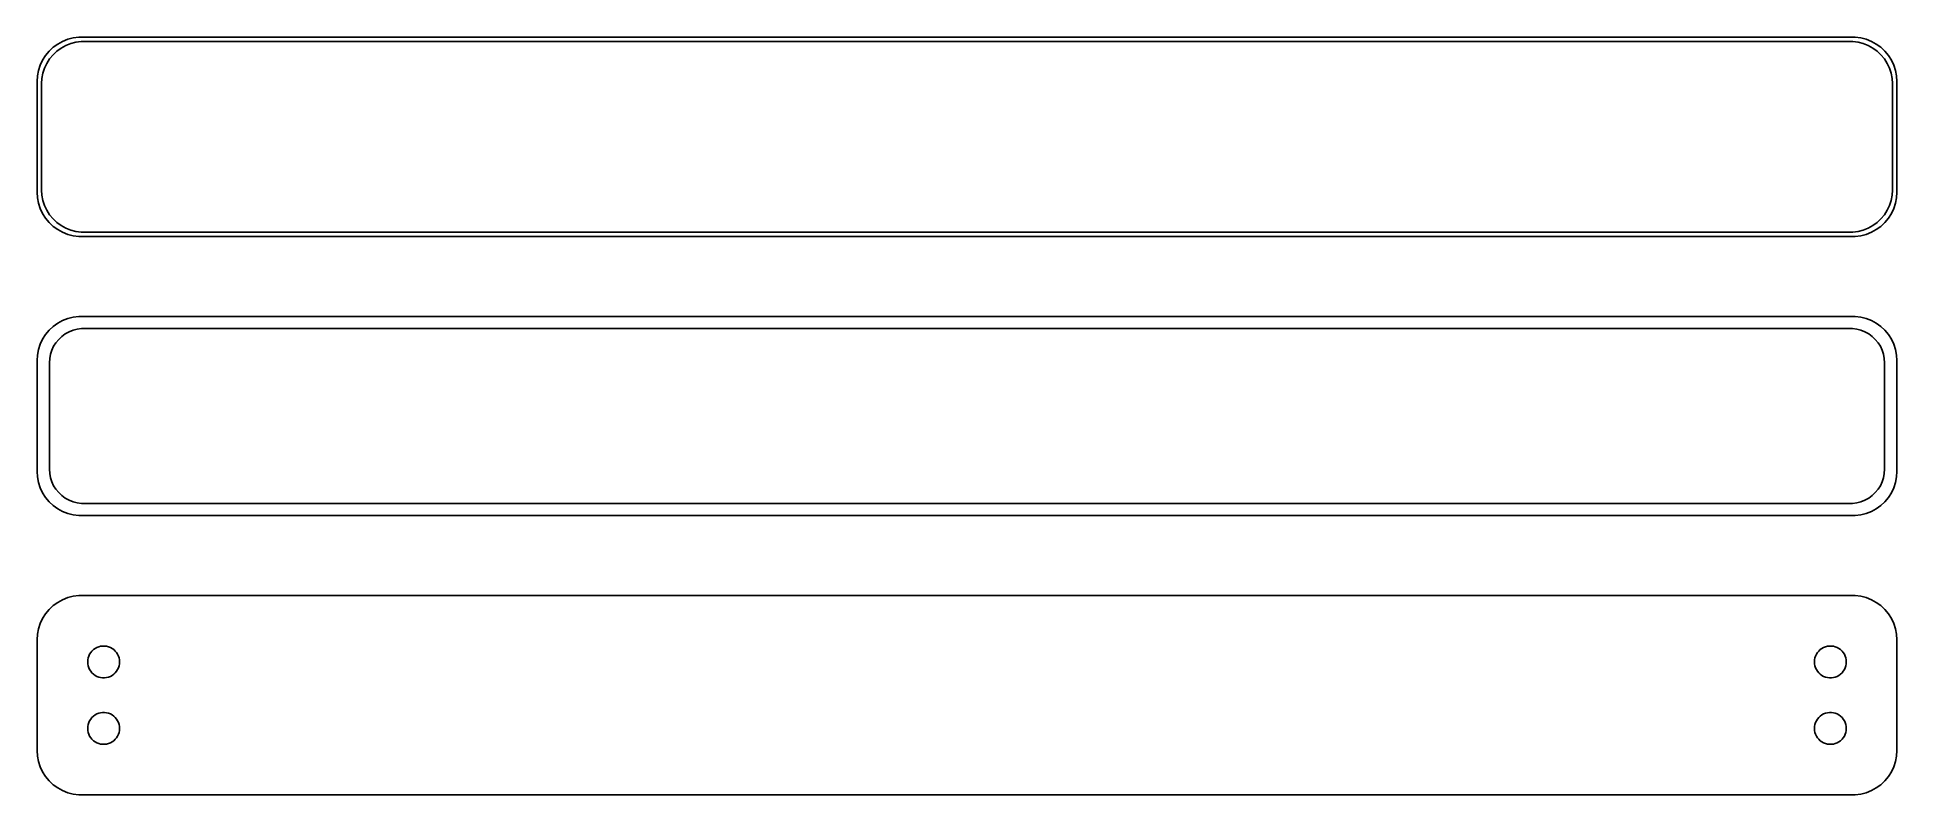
# Model space of a CAD drawing. Header units: metres. Extents: x -105 to 105, y 52 to 137.
import ezdxf

# ---------------------------------------------------------------- set-up
doc = ezdxf.new("R2010")
doc.units = ezdxf.units.M

msp = doc.modelspace()

# ---------------------------------------------------------------- linework, layer by layer
for p, q in [((-102.129, 136.774), (-102.679, 136.472)), ((-101.545, 137.005), (-102.129, 136.774)), ((-101.772, 136.298), (-101.218, 136.518)), ((-100.937, 137.161), (-101.545, 137.005)), ((-101.218, 136.518), (-100.64, 136.666)), ((-100.314, 137.24), (-100.937, 137.161)), ((-100.64, 136.666), (-100.048, 136.741)), ((100.314, 137.24), (-100.314, 137.24)), ((-100.048, 136.741), (100.048, 136.741)), ((100.048, 136.741), (100.64, 136.666)), ((100.937, 137.161), (100.314, 137.24)), ((100.64, 136.666), (101.218, 136.518)), ((101.545, 137.005), (100.937, 137.161)), ((101.218, 136.518), (101.772, 136.298)), ((102.129, 136.774), (101.545, 137.005)), ((102.679, 136.472), (102.129, 136.774)), ((-104.382, 134.659), (-104.649, 134.091)), ((-104.045, 135.189), (-104.382, 134.659)), ((-103.645, 135.673), (-104.045, 135.189)), ((-103.912, 134.288), (-103.593, 134.792)), ((-103.187, 136.103), (-103.645, 135.673)), ((-103.593, 134.792), (-103.213, 135.252)), ((-103.213, 135.252), (-102.778, 135.66)), ((-102.679, 136.472), (-103.187, 136.103)), ((-102.778, 135.66), (-102.295, 136.011)), ((-102.295, 136.011), (-101.772, 136.298)), ((101.772, 136.298), (102.295, 136.011)), ((102.295, 136.011), (102.778, 135.66)), ((103.187, 136.103), (102.679, 136.472)), ((102.778, 135.66), (103.213, 135.252)), ((103.645, 135.673), (103.187, 136.103)), ((103.213, 135.252), (103.593, 134.792)), ((103.593, 134.792), (103.912, 134.288)), ((104.045, 135.189), (103.645, 135.673)), ((104.382, 134.659), (104.045, 135.189)), ((104.649, 134.091), (104.382, 134.659)), ((-104.961, 132.877), (-105, 132.25)), ((-104.843, 133.493), (-104.961, 132.877)), ((-104.649, 134.091), (-104.843, 133.493)), ((-104.5, 132), (-104.463, 132.595)), ((-104.463, 132.595), (-104.351, 133.181)), ((-104.351, 133.181), (-104.166, 133.749)), ((-104.166, 133.749), (-103.912, 134.288)), ((103.912, 134.288), (104.166, 133.749)), ((104.166, 133.749), (104.351, 133.181)), ((104.351, 133.181), (104.463, 132.595)), ((104.463, 132.595), (104.5, 132)), ((104.843, 133.493), (104.649, 134.091)), ((104.961, 132.877), (104.843, 133.493)), ((105, 132.25), (104.961, 132.877)), ((-105, 132.25), (-105, 119.75)), ((-104.5, 120), (-104.5, 132)), ((104.5, 132), (104.5, 120)), ((105, 119.75), (105, 132.25)), ((-105, 119.75), (-104.961, 119.123)), ((-104.463, 119.405), (-104.5, 120)), ((104.5, 120), (104.463, 119.405)), ((104.961, 119.123), (105, 119.75)), ((-104.961, 119.123), (-104.843, 118.507)), ((-104.843, 118.507), (-104.649, 117.909)), ((-104.649, 117.909), (-104.382, 117.341)), ((-104.351, 118.819), (-104.463, 119.405)), ((-104.166, 118.251), (-104.351, 118.819)), ((-103.912, 117.712), (-104.166, 118.251)), ((-103.593, 117.208), (-103.912, 117.712)), ((103.912, 117.712), (103.593, 117.208)), ((104.166, 118.251), (103.912, 117.712)), ((104.351, 118.819), (104.166, 118.251)), ((104.463, 119.405), (104.351, 118.819)), ((104.382, 117.341), (104.649, 117.909)), ((104.649, 117.909), (104.843, 118.507)), ((104.843, 118.507), (104.961, 119.123)), ((-104.382, 117.341), (-104.045, 116.811)), ((-104.045, 116.811), (-103.645, 116.327)), ((-103.645, 116.327), (-103.187, 115.897)), ((-103.213, 116.748), (-103.593, 117.208)), ((-102.778, 116.34), (-103.213, 116.748)), ((-103.187, 115.897), (-102.679, 115.528)), ((-102.295, 115.989), (-102.778, 116.34)), ((-102.679, 115.528), (-102.129, 115.226)), ((-101.772, 115.702), (-102.295, 115.989)), ((-101.218, 115.482), (-101.772, 115.702)), ((101.772, 115.702), (101.218, 115.482)), ((102.295, 115.989), (101.772, 115.702)), ((102.129, 115.226), (102.679, 115.528)), ((102.778, 116.34), (102.295, 115.989)), ((102.679, 115.528), (103.187, 115.897)), ((103.213, 116.748), (102.778, 116.34)), ((103.187, 115.897), (103.645, 116.327)), ((103.593, 117.208), (103.213, 116.748)), ((103.645, 116.327), (104.045, 116.811)), ((104.045, 116.811), (104.382, 117.341)), ((-102.129, 115.226), (-101.545, 114.995)), ((-101.545, 114.995), (-100.937, 114.839)), ((-100.64, 115.334), (-101.218, 115.482)), ((-100.937, 114.839), (-100.314, 114.76)), ((-100.048, 115.259), (-100.64, 115.334)), ((-100.314, 114.76), (100.314, 114.76)), ((100.048, 115.259), (-100.048, 115.259)), ((100.64, 115.334), (100.048, 115.259)), ((100.314, 114.76), (100.937, 114.839)), ((101.218, 115.482), (100.64, 115.334)), ((100.937, 114.839), (101.545, 114.995)), ((101.545, 114.995), (102.129, 115.226)), ((-102.129, 105.274), (-102.679, 104.972)), ((-101.545, 105.505), (-102.129, 105.274)), ((-100.937, 105.661), (-101.545, 105.505)), ((-100.314, 105.74), (-100.937, 105.661)), ((100.314, 105.74), (-100.314, 105.74)), ((100.937, 105.661), (100.314, 105.74)), ((101.545, 105.505), (100.937, 105.661)), ((102.129, 105.274), (101.545, 105.505)), ((102.679, 104.972), (102.129, 105.274)), ((-104.382, 103.159), (-104.649, 102.591)), ((-104.045, 103.689), (-104.382, 103.159)), ((-103.645, 104.173), (-104.045, 103.689)), ((-103.187, 104.603), (-103.645, 104.173)), ((-102.679, 104.972), (-103.187, 104.603)), ((-102.88, 102.774), (-102.571, 103.149)), ((-102.571, 103.149), (-102.216, 103.481)), ((-102.216, 103.481), (-101.823, 103.767)), ((-101.823, 103.767), (-101.398, 104.001)), ((-101.398, 104.001), (-100.946, 104.18)), ((-100.946, 104.18), (-100.475, 104.301)), ((-100.475, 104.301), (-99.993, 104.362)), ((-99.993, 104.362), (99.993, 104.362)), ((99.993, 104.362), (100.475, 104.301)), ((100.475, 104.301), (100.946, 104.18)), ((100.946, 104.18), (101.398, 104.001)), ((101.398, 104.001), (101.823, 103.767)), ((101.823, 103.767), (102.216, 103.481)), ((102.216, 103.481), (102.571, 103.149)), ((102.571, 103.149), (102.88, 102.774)), ((103.187, 104.603), (102.679, 104.972)), ((103.645, 104.173), (103.187, 104.603)), ((104.045, 103.689), (103.645, 104.173)), ((104.382, 103.159), (104.045, 103.689)), ((104.649, 102.591), (104.382, 103.159)), ((-104.961, 101.377), (-105, 100.75)), ((-104.843, 101.993), (-104.961, 101.377)), ((-104.649, 102.591), (-104.843, 101.993)), ((-103.619, 100.5), (-103.589, 100.985)), ((-103.589, 100.985), (-103.498, 101.462)), ((-103.498, 101.462), (-103.348, 101.924)), ((-103.348, 101.924), (-103.141, 102.364)), ((-103.141, 102.364), (-102.88, 102.774)), ((102.88, 102.774), (103.141, 102.364)), ((103.141, 102.364), (103.348, 101.924)), ((103.348, 101.924), (103.498, 101.462)), ((103.498, 101.462), (103.589, 100.985)), ((103.589, 100.985), (103.619, 100.5)), ((104.843, 101.993), (104.649, 102.591)), ((104.961, 101.377), (104.843, 101.993)), ((105, 100.75), (104.961, 101.377)), ((-105, 100.75), (-105, 88.25)), ((-103.619, 88.5), (-103.619, 100.5)), ((103.619, 100.5), (103.619, 88.5)), ((105, 88.25), (105, 100.75)), ((-105, 88.25), (-104.961, 87.6233)), ((-103.589, 88.015), (-103.619, 88.5)), ((103.619, 88.5), (103.589, 88.015)), ((104.961, 87.6233), (105, 88.25)), ((-104.961, 87.6233), (-104.843, 87.0066)), ((-104.843, 87.0066), (-104.649, 86.4094)), ((-104.649, 86.4094), (-104.382, 85.8412)), ((-103.498, 87.5377), (-103.589, 88.015)), ((-103.348, 87.0756), (-103.498, 87.5377)), ((-103.141, 86.6359), (-103.348, 87.0756)), ((-102.88, 86.2256), (-103.141, 86.6359)), ((-102.571, 85.8512), (-102.88, 86.2256)), ((102.88, 86.2256), (102.571, 85.8512)), ((103.141, 86.6359), (102.88, 86.2256)), ((103.348, 87.0756), (103.141, 86.6359)), ((103.498, 87.5377), (103.348, 87.0756)), ((103.589, 88.015), (103.498, 87.5377)), ((104.382, 85.8412), (104.649, 86.4094)), ((104.649, 86.4094), (104.843, 87.0066)), ((104.843, 87.0066), (104.961, 87.6233)), ((-104.382, 85.8412), (-104.045, 85.3111)), ((-104.045, 85.3111), (-103.645, 84.8273)), ((-103.645, 84.8273), (-103.187, 84.3974)), ((-103.187, 84.3974), (-102.679, 84.0284)), ((-102.679, 84.0284), (-102.129, 83.7259)), ((-102.216, 85.5185), (-102.571, 85.8512)), ((-101.823, 85.2329), (-102.216, 85.5185)), ((-101.398, 84.9988), (-101.823, 85.2329)), ((-100.946, 84.8199), (-101.398, 84.9988)), ((-100.475, 84.6991), (-100.946, 84.8199)), ((-99.993, 84.6382), (-100.475, 84.6991)), ((99.993, 84.6382), (-99.993, 84.6382)), ((100.475, 84.6991), (99.993, 84.6382)), ((100.946, 84.8199), (100.475, 84.6991)), ((101.398, 84.9988), (100.946, 84.8199)), ((101.823, 85.2329), (101.398, 84.9988)), ((102.216, 85.5185), (101.823, 85.2329)), ((102.129, 83.7259), (102.679, 84.0284)), ((102.571, 85.8512), (102.216, 85.5185)), ((102.679, 84.0284), (103.187, 84.3974)), ((103.187, 84.3974), (103.645, 84.8273)), ((103.645, 84.8273), (104.045, 85.3111)), ((104.045, 85.3111), (104.382, 85.8412)), ((-102.129, 83.7259), (-101.545, 83.4947)), ((-101.545, 83.4947), (-100.937, 83.3386)), ((-100.937, 83.3386), (-100.314, 83.2599)), ((-100.314, 83.2599), (100.314, 83.2599)), ((100.314, 83.2599), (100.937, 83.3386)), ((100.937, 83.3386), (101.545, 83.4947)), ((101.545, 83.4947), (102.129, 83.7259)), ((-102.129, 73.7741), (-102.679, 73.4716)), ((-101.545, 74.0053), (-102.129, 73.7741)), ((-100.937, 74.1614), (-101.545, 74.0053)), ((-100.314, 74.2401), (-100.937, 74.1614)), ((100.314, 74.2401), (-100.314, 74.2401)), ((100.937, 74.1614), (100.314, 74.2401)), ((101.545, 74.0053), (100.937, 74.1614)), ((102.129, 73.7741), (101.545, 74.0053)), ((102.679, 73.4716), (102.129, 73.7741)), ((-104.382, 71.6588), (-104.649, 71.0906)), ((-104.045, 72.1889), (-104.382, 71.6588)), ((-103.645, 72.6727), (-104.045, 72.1889)), ((-103.187, 73.1026), (-103.645, 72.6727)), ((-102.679, 73.4716), (-103.187, 73.1026)), ((103.187, 73.1026), (102.679, 73.4716)), ((103.645, 72.6727), (103.187, 73.1026)), ((104.045, 72.1889), (103.645, 72.6727)), ((104.382, 71.6588), (104.045, 72.1889)), ((104.649, 71.0906), (104.382, 71.6588)), ((-104.961, 69.8767), (-105, 69.25)), ((-104.843, 70.4934), (-104.961, 69.8767)), ((-104.649, 71.0906), (-104.843, 70.4934)), ((104.843, 70.4934), (104.649, 71.0906)), ((104.961, 69.8767), (104.843, 70.4934)), ((105, 69.25), (104.961, 69.8767)), ((-105, 69.25), (-105, 56.75)), ((-99.2434, 67.1976), (-99.1736, 67.4126)), ((-99.1736, 67.4126), (-99.0773, 67.6171)), ((-99.0773, 67.6171), (-98.9562, 67.808)), ((-98.9562, 67.808), (-98.8121, 67.9822)), ((-98.8121, 67.9822), (-98.6474, 68.1369)), ((-98.6474, 68.1369), (-98.4645, 68.2698)), ((-98.4645, 68.2698), (-98.2664, 68.3787)), ((-98.2664, 68.3787), (-98.0562, 68.4619)), ((-98.0562, 68.4619), (-97.8373, 68.5181)), ((-97.8373, 68.5181), (-97.613, 68.5464)), ((-97.613, 68.5464), (-97.387, 68.5464)), ((-97.387, 68.5464), (-97.1627, 68.5181)), ((-97.1627, 68.5181), (-96.9438, 68.4619)), ((-96.9438, 68.4619), (-96.7336, 68.3787)), ((-96.7336, 68.3787), (-96.5355, 68.2698)), ((-96.5355, 68.2698), (-96.3526, 68.1369)), ((-96.3526, 68.1369), (-96.1879, 67.9822)), ((-96.1879, 67.9822), (-96.0438, 67.808)), ((-96.0438, 67.808), (-95.9226, 67.6171)), ((-95.9226, 67.6171), (-95.8264, 67.4126)), ((-95.8264, 67.4126), (-95.7565, 67.1976)), ((95.7565, 67.1976), (95.8264, 67.4126)), ((95.8264, 67.4126), (95.9226, 67.6171)), ((95.9226, 67.6171), (96.0438, 67.808)), ((96.0438, 67.808), (96.1879, 67.9822)), ((96.1879, 67.9822), (96.3526, 68.1369)), ((96.3526, 68.1369), (96.5355, 68.2698)), ((96.5355, 68.2698), (96.7336, 68.3787)), ((96.7336, 68.3787), (96.9438, 68.4619)), ((96.9438, 68.4619), (97.1627, 68.5181)), ((97.1627, 68.5181), (97.387, 68.5464)), ((97.387, 68.5464), (97.613, 68.5464)), ((97.613, 68.5464), (97.8373, 68.5181)), ((97.8373, 68.5181), (98.0562, 68.4619)), ((98.0562, 68.4619), (98.2664, 68.3787)), ((98.2664, 68.3787), (98.4645, 68.2698)), ((98.4645, 68.2698), (98.6474, 68.1369)), ((98.6474, 68.1369), (98.8121, 67.9822)), ((98.8121, 67.9822), (98.9562, 67.808)), ((98.9562, 67.808), (99.0773, 67.6171)), ((99.0773, 67.6171), (99.1736, 67.4126)), ((99.1736, 67.4126), (99.2434, 67.1976)), ((105, 56.75), (105, 69.25)), ((-99.3, 66.75), (-99.2858, 66.9756)), ((-99.2858, 66.5244), (-99.3, 66.75)), ((-99.2858, 66.9756), (-99.2434, 67.1976)), ((-99.2434, 66.3024), (-99.2858, 66.5244)), ((-99.1736, 66.0874), (-99.2434, 66.3024)), ((-99.0773, 65.8828), (-99.1736, 66.0874)), ((-98.9562, 65.692), (-99.0773, 65.8828)), ((-98.8121, 65.5178), (-98.9562, 65.692)), ((-98.6474, 65.3631), (-98.8121, 65.5178)), ((-98.4645, 65.2302), (-98.6474, 65.3631)), ((-98.2664, 65.1213), (-98.4645, 65.2302)), ((-98.0562, 65.0381), (-98.2664, 65.1213)), ((-96.7336, 65.1213), (-96.9438, 65.0381)), ((-96.5355, 65.2302), (-96.7336, 65.1213)), ((-96.3526, 65.3631), (-96.5355, 65.2302)), ((-96.1879, 65.5178), (-96.3526, 65.3631)), ((-96.0438, 65.692), (-96.1879, 65.5178)), ((-95.9226, 65.8828), (-96.0438, 65.692)), ((-95.8264, 66.0874), (-95.9226, 65.8828)), ((-95.7565, 66.3024), (-95.8264, 66.0874)), ((-95.7565, 67.1976), (-95.7142, 66.9756)), ((-95.7142, 66.5244), (-95.7565, 66.3024)), ((-95.7142, 66.9756), (-95.7, 66.75)), ((-95.7, 66.75), (-95.7142, 66.5244)), ((95.7, 66.75), (95.7142, 66.9756)), ((95.7142, 66.5244), (95.7, 66.75)), ((95.7142, 66.9756), (95.7565, 67.1976)), ((95.7565, 66.3024), (95.7142, 66.5244)), ((95.8264, 66.0874), (95.7565, 66.3024)), ((95.9226, 65.8828), (95.8264, 66.0874)), ((96.0438, 65.692), (95.9226, 65.8828)), ((96.1879, 65.5178), (96.0438, 65.692)), ((96.3526, 65.3631), (96.1879, 65.5178)), ((96.5355, 65.2302), (96.3526, 65.3631)), ((96.7336, 65.1213), (96.5355, 65.2302)), ((96.9438, 65.0381), (96.7336, 65.1213)), ((98.2664, 65.1213), (98.0562, 65.0381)), ((98.4645, 65.2302), (98.2664, 65.1213)), ((98.6474, 65.3631), (98.4645, 65.2302)), ((98.8121, 65.5178), (98.6474, 65.3631)), ((98.9562, 65.692), (98.8121, 65.5178)), ((99.0773, 65.8828), (98.9562, 65.692)), ((99.1736, 66.0874), (99.0773, 65.8828)), ((99.2434, 66.3024), (99.1736, 66.0874)), ((99.2434, 67.1976), (99.2858, 66.9756)), ((99.2858, 66.5244), (99.2434, 66.3024)), ((99.2858, 66.9756), (99.3, 66.75)), ((99.3, 66.75), (99.2858, 66.5244)), ((-97.8373, 64.9819), (-98.0562, 65.0381)), ((-97.613, 64.9536), (-97.8373, 64.9819)), ((-97.387, 64.9536), (-97.613, 64.9536)), ((-97.1627, 64.9819), (-97.387, 64.9536)), ((-96.9438, 65.0381), (-97.1627, 64.9819)), ((97.1627, 64.9819), (96.9438, 65.0381)), ((97.387, 64.9536), (97.1627, 64.9819)), ((97.613, 64.9536), (97.387, 64.9536)), ((97.8373, 64.9819), (97.613, 64.9536)), ((98.0562, 65.0381), (97.8373, 64.9819)), ((-98.2664, 60.8787), (-98.0562, 60.9619)), ((-98.0562, 60.9619), (-97.8373, 61.0181)), ((-97.8373, 61.0181), (-97.613, 61.0464)), ((-97.613, 61.0464), (-97.387, 61.0464)), ((-97.387, 61.0464), (-97.1627, 61.0181)), ((-97.1627, 61.0181), (-96.9438, 60.9619)), ((-96.9438, 60.9619), (-96.7336, 60.8787)), ((96.7336, 60.8787), (96.9438, 60.9619)), ((96.9438, 60.9619), (97.1627, 61.0181)), ((97.1627, 61.0181), (97.387, 61.0464)), ((97.387, 61.0464), (97.613, 61.0464)), ((97.613, 61.0464), (97.8373, 61.0181)), ((97.8373, 61.0181), (98.0562, 60.9619)), ((98.0562, 60.9619), (98.2664, 60.8787)), ((-99.3, 59.25), (-99.2858, 59.4756)), ((-99.2858, 59.0244), (-99.3, 59.25)), ((-99.2858, 59.4756), (-99.2434, 59.6976)), ((-99.2434, 58.8024), (-99.2858, 59.0244)), ((-99.2434, 59.6976), (-99.1736, 59.9126)), ((-99.1736, 58.5874), (-99.2434, 58.8024)), ((-99.1736, 59.9126), (-99.0773, 60.1172)), ((-99.0773, 60.1172), (-98.9562, 60.308)), ((-98.9562, 60.308), (-98.8121, 60.4822)), ((-98.8121, 60.4822), (-98.6474, 60.6369)), ((-98.6474, 60.6369), (-98.4645, 60.7698)), ((-98.4645, 60.7698), (-98.2664, 60.8787)), ((-96.7336, 60.8787), (-96.5355, 60.7698)), ((-96.5355, 60.7698), (-96.3526, 60.6369)), ((-96.3526, 60.6369), (-96.1879, 60.4822)), ((-96.1879, 60.4822), (-96.0438, 60.308)), ((-96.0438, 60.308), (-95.9226, 60.1172)), ((-95.9226, 60.1172), (-95.8264, 59.9126)), ((-95.8264, 59.9126), (-95.7565, 59.6976)), ((-95.7565, 58.8024), (-95.8264, 58.5874)), ((-95.7565, 59.6976), (-95.7142, 59.4756)), ((-95.7142, 59.0244), (-95.7565, 58.8024)), ((-95.7142, 59.4756), (-95.7, 59.25)), ((-95.7, 59.25), (-95.7142, 59.0244)), ((95.7, 59.25), (95.7142, 59.4756)), ((95.7142, 59.0244), (95.7, 59.25)), ((95.7142, 59.4756), (95.7565, 59.6976)), ((95.7565, 58.8024), (95.7142, 59.0244)), ((95.7565, 59.6976), (95.8264, 59.9126)), ((95.8264, 58.5874), (95.7565, 58.8024)), ((95.8264, 59.9126), (95.9226, 60.1172)), ((95.9226, 60.1172), (96.0438, 60.308)), ((96.0438, 60.308), (96.1879, 60.4822)), ((96.1879, 60.4822), (96.3526, 60.6369)), ((96.3526, 60.6369), (96.5355, 60.7698)), ((96.5355, 60.7698), (96.7336, 60.8787)), ((98.2664, 60.8787), (98.4645, 60.7698)), ((98.4645, 60.7698), (98.6474, 60.6369)), ((98.6474, 60.6369), (98.8121, 60.4822)), ((98.8121, 60.4822), (98.9562, 60.308)), ((98.9562, 60.308), (99.0773, 60.1172)), ((99.0773, 60.1172), (99.1736, 59.9126)), ((99.1736, 59.9126), (99.2434, 59.6976)), ((99.2434, 58.8024), (99.1736, 58.5874)), ((99.2434, 59.6976), (99.2858, 59.4756)), ((99.2858, 59.0244), (99.2434, 58.8024)), ((99.2858, 59.4756), (99.3, 59.25)), ((99.3, 59.25), (99.2858, 59.0244)), ((-105, 56.75), (-104.961, 56.1233)), ((-99.0773, 58.3829), (-99.1736, 58.5874)), ((-98.9562, 58.192), (-99.0773, 58.3829)), ((-98.8121, 58.0178), (-98.9562, 58.192)), ((-98.6474, 57.8631), (-98.8121, 58.0178)), ((-98.4645, 57.7302), (-98.6474, 57.8631)), ((-98.2664, 57.6213), (-98.4645, 57.7302)), ((-98.0562, 57.5381), (-98.2664, 57.6213)), ((-97.8373, 57.4819), (-98.0562, 57.5381)), ((-97.613, 57.4536), (-97.8373, 57.4819)), ((-97.387, 57.4536), (-97.613, 57.4536)), ((-97.1627, 57.4819), (-97.387, 57.4536)), ((-96.9438, 57.5381), (-97.1627, 57.4819)), ((-96.7336, 57.6213), (-96.9438, 57.5381)), ((-96.5355, 57.7302), (-96.7336, 57.6213)), ((-96.3526, 57.8631), (-96.5355, 57.7302)), ((-96.1879, 58.0178), (-96.3526, 57.8631)), ((-96.0438, 58.192), (-96.1879, 58.0178)), ((-95.9226, 58.3829), (-96.0438, 58.192)), ((-95.8264, 58.5874), (-95.9226, 58.3829)), ((95.9226, 58.3829), (95.8264, 58.5874)), ((96.0438, 58.192), (95.9226, 58.3829)), ((96.1879, 58.0178), (96.0438, 58.192)), ((96.3526, 57.8631), (96.1879, 58.0178)), ((96.5355, 57.7302), (96.3526, 57.8631)), ((96.7336, 57.6213), (96.5355, 57.7302)), ((96.9438, 57.5381), (96.7336, 57.6213)), ((97.1627, 57.4819), (96.9438, 57.5381)), ((97.387, 57.4536), (97.1627, 57.4819)), ((97.613, 57.4536), (97.387, 57.4536)), ((97.8373, 57.4819), (97.613, 57.4536)), ((98.0562, 57.5381), (97.8373, 57.4819)), ((98.2664, 57.6213), (98.0562, 57.5381)), ((98.4645, 57.7302), (98.2664, 57.6213)), ((98.6474, 57.8631), (98.4645, 57.7302)), ((98.8121, 58.0178), (98.6474, 57.8631)), ((98.9562, 58.192), (98.8121, 58.0178)), ((99.0773, 58.3829), (98.9562, 58.192)), ((99.1736, 58.5874), (99.0773, 58.3829)), ((104.961, 56.1233), (105, 56.75)), ((-104.961, 56.1233), (-104.843, 55.5066)), ((-104.843, 55.5066), (-104.649, 54.9094)), ((-104.649, 54.9094), (-104.382, 54.3412)), ((104.382, 54.3412), (104.649, 54.9094)), ((104.649, 54.9094), (104.843, 55.5066)), ((104.843, 55.5066), (104.961, 56.1233)), ((-104.382, 54.3412), (-104.045, 53.8111)), ((-104.045, 53.8111), (-103.645, 53.3273)), ((-103.645, 53.3273), (-103.187, 52.8974)), ((-103.187, 52.8974), (-102.679, 52.5284)), ((-102.679, 52.5284), (-102.129, 52.2259)), ((102.129, 52.2259), (102.679, 52.5284)), ((102.679, 52.5284), (103.187, 52.8974)), ((103.187, 52.8974), (103.645, 53.3273)), ((103.645, 53.3273), (104.045, 53.8111)), ((104.045, 53.8111), (104.382, 54.3412)), ((-102.129, 52.2259), (-101.545, 51.9947)), ((-101.545, 51.9947), (-100.937, 51.8386)), ((-100.937, 51.8386), (-100.314, 51.7599)), ((-100.314, 51.7599), (100.314, 51.7599)), ((100.314, 51.7599), (100.937, 51.8386)), ((100.937, 51.8386), (101.545, 51.9947)), ((101.545, 51.9947), (102.129, 52.2259))]:
    msp.add_line(p, q)

doc.saveas('drawing.dxf')
